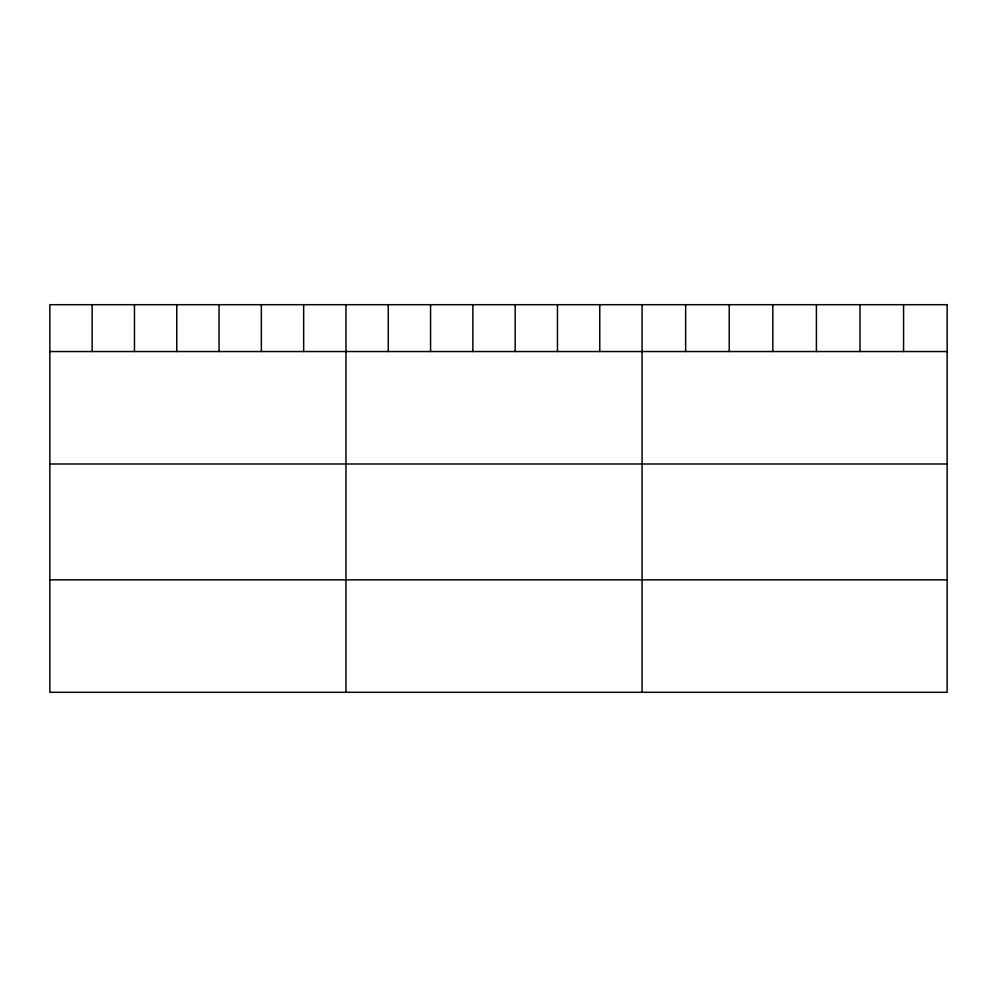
<?xml version="1.0" encoding="UTF-8"?>
<svg xmlns="http://www.w3.org/2000/svg" width="997" height="997" viewBox="0 0 997 997"><rect width="100%" height="100%" fill="white"/><g stroke="black" fill="none" stroke-linecap="round" stroke-linejoin="round"><path stroke-width="1.5" d="M49.85 351.542L947.15 351.542M49.85 463.991L947.15 463.991M49.85 579.855L947.15 579.855M903.569 304.696L903.569 351.542M859.987 304.696L859.987 351.542M816.406 304.696L816.406 351.542M772.812 304.696L772.812 351.542M729.231 304.696L729.231 351.542M685.649 304.696L685.649 351.542M642.068 304.696L642.068 692.304M599.77 304.696L599.77 351.542M557.46 304.696L557.46 351.542M515.162 304.696L515.162 351.542M472.865 304.696L472.865 351.542M430.567 304.696L430.567 351.542M388.257 304.696L388.257 351.542M345.959 304.696L345.959 692.304M303.661 304.696L303.661 351.542M261.351 304.696L261.351 351.542M219.053 304.696L219.053 351.542M176.756 304.696L176.756 351.542M134.458 304.696L134.458 351.542M92.148 304.696L92.148 351.542M947.15 304.696L49.85 304.696L49.85 692.304L947.15 692.304L947.15 304.696"/></g></svg>
